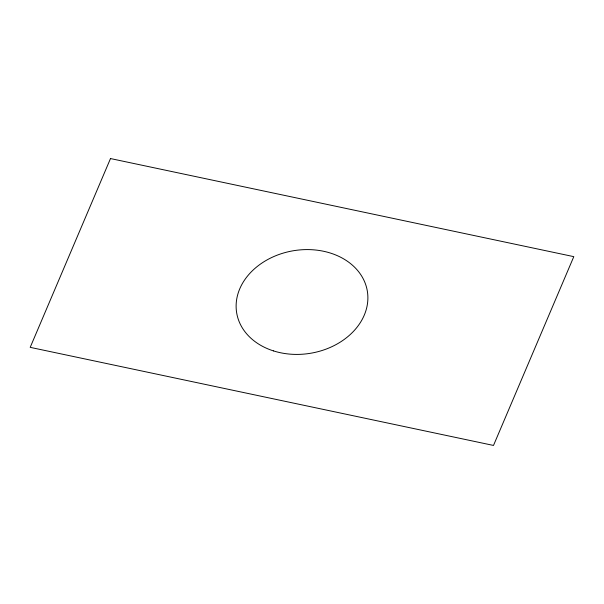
<?xml version="1.0" encoding="UTF-8"?>
<svg xmlns="http://www.w3.org/2000/svg" width="604" height="604" viewBox="0 0 604 604"><rect width="100%" height="100%" fill="white"/><g stroke="black" fill="none" stroke-linecap="round" stroke-linejoin="round"><path stroke-width="0.91" d="M110.502 158.558L30.2 347.353L493.498 445.442L573.8 256.647L110.502 158.558M273.446 350.894A66.236 51.982 -9.5 0 0 367.7 293.914A66.236 51.982 -9.5 0 0 264.854 261.192A66.236 51.982 -9.5 0 0 273.446 350.894"/></g></svg>
